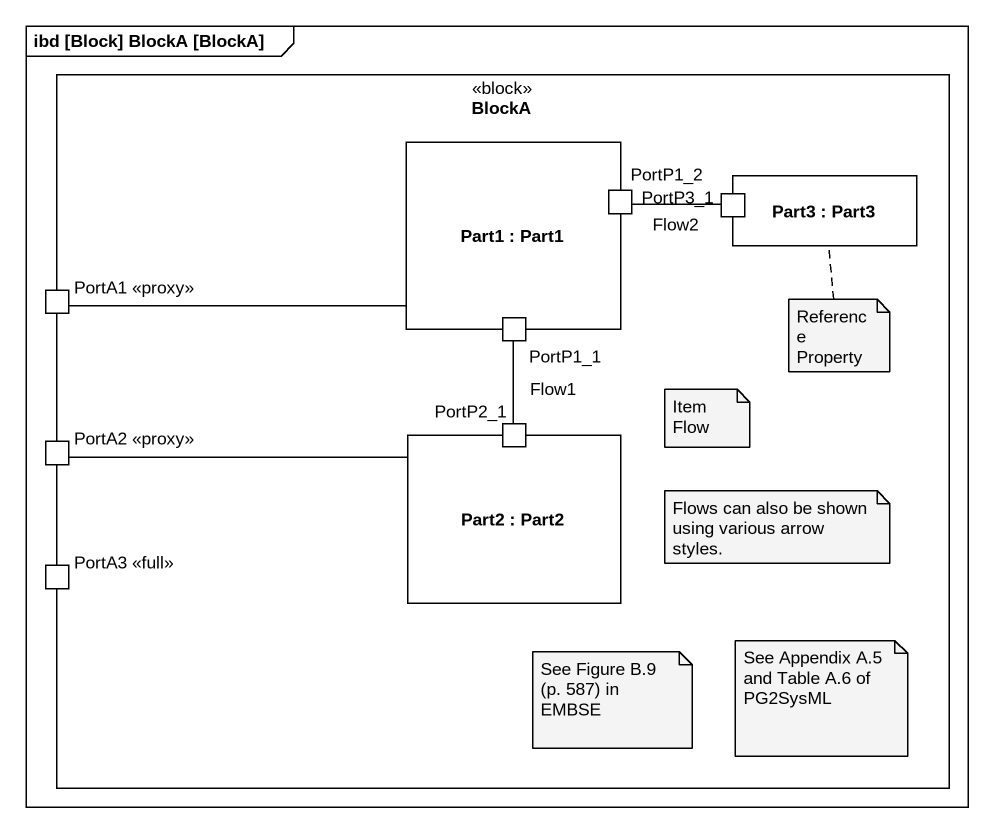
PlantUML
@startuml
mainframe ibd [Block] BlockA [BlockA]
rectangle BlockA <<block>> {
  rectangle "Part1 : Part1" as Part1 #FFFFFF {
    port PortP1_2 #FFFFFF
    port PortP1_1 #FFFFFF
  }
  rectangle "Part3 : Part3" as Part3 #FFFFFF {
    port PortP3_1 #FFFFFF
  }
  port "PortA1 <<proxy>>" as PortA1_proxy #FFFFFF
  port "PortA2 <<proxy>>" as PortA2_proxy #FFFFFF
  rectangle "Part2 : Part2" as Part2 #FFFFFF {
    port PortP2_1 #FFFFFF
  }
  port "PortA3 <<full>>" as PortA3_full #FFFFFF
}
PortP1_2 -right- PortP3_1 : Flow2
PortA1_proxy -right- Part1
PortP1_1 -- PortP2_1 : Flow1
PortA2_proxy -right- Part2
note bottom of Part3 : Reference Property
note as N2
  Item Flow
end note
note as N3
  Flows can also be shown using various arrow styles.
end note
note as N4
  See Figure B.9 (p. 587) in EMBSE
end note
note as N5
  See Appendix A.5 and Table A.6 of PG2SysML
end note
@enduml
